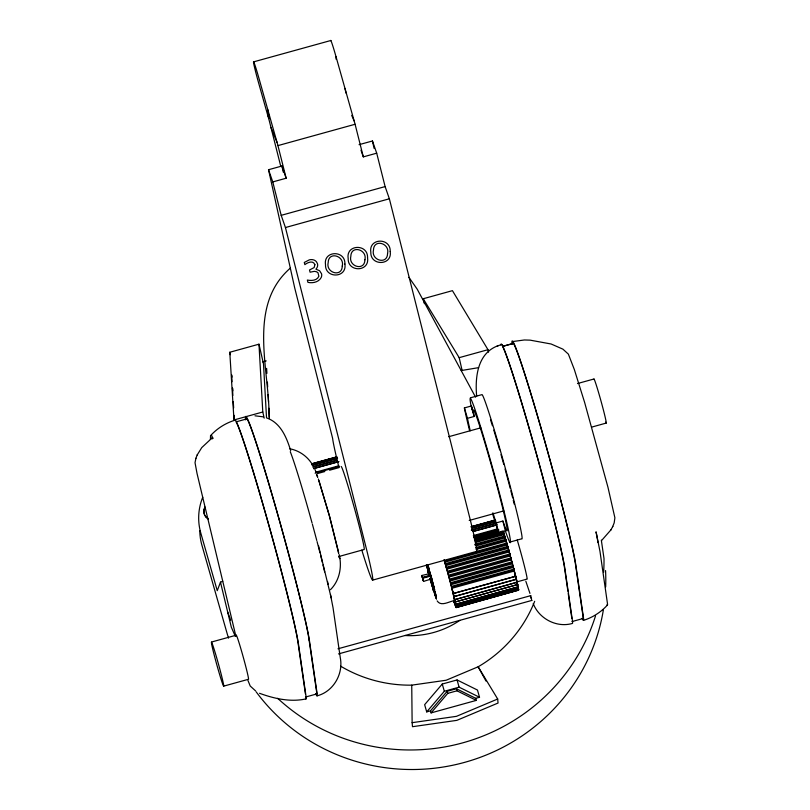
<?xml version="1.0" encoding="UTF-8"?>
<svg xmlns="http://www.w3.org/2000/svg" width="810" height="810" viewBox="0 0 810 810"><rect width="100%" height="100%" fill="white"/><g stroke="black" fill="none" stroke-linecap="round" stroke-linejoin="round"><path stroke-width="1.21" d="M210.428 439.425L210.539 435.669C216.989 428.561 225.312 423.235 234.465 420.36A119.758 4.647 74.5 0 1 264.394 509.328A119.758 4.647 74.5 0 1 298.556 644.719L305.937 695.648A72.282 2.805 74.5 0 1 305.542 698.534M245.42 419.833L245.501 417.312A119.758 4.647 74.5 0 1 275.43 506.27A119.758 4.647 74.5 0 1 309.582 641.672L316.963 692.59A72.282 2.805 74.5 0 1 315.718 693.816M476.655 396.201C474.792 375.405 478.052 350.203 501.987 344.554M511.839 344.361L511.92 341.84A119.758 4.647 74.5 0 1 541.849 430.809A119.758 4.647 74.5 0 1 576.001 566.21L583.382 617.129A72.282 2.805 74.5 0 1 582.137 618.344M451.757 586.318L451.656 587.371L450.633 582.744L513.034 565.481L514.067 570.108L514.168 569.055L451.757 586.318L451.889 588.283L453.347 593.507L515.757 576.244L453.347 593.507M454.704 602.458L454.815 601.84L456.202 607.216L518.592 589.771L456.182 607.034M195.919 458.247L195.028 462.692L197.043 473.506L235.862 636.174M197.174 454.987L201.751 447.606L212.291 437.754M222.74 581.276L220.482 582.157L217.252 590.692L200.779 533A57.267 55.951 -5.2 0 1 202.743 497.239M195.807 458.541L197.286 454.683M612.684 526.652L614.183 522.845L614.891 517.813L607.956 487.235L584.638 402.479L574.331 369.512L568.377 354.142L562.909 349.15L551.114 343.997L530.135 340.149L524.394 339.977L513.014 341.506M601.648 540.452L610.861 529.953M610.73 530.216L612.816 526.399M442.26 684.045L424.642 704.67L426.698 711.889L430.485 710.846L447.181 691.294L456.405 688.743L475.753 698.321L479.53 697.268L477.475 690.049L457.053 679.954L442.26 684.045L444.325 691.264L426.698 711.889M430.485 710.846L431.072 712.901L447.768 693.36L456.992 690.808L476.341 700.377L475.753 698.321M330.409 589.751C339.562 580.719 342.235 566.767 339.137 554.556M290.355 268.1C246.766 306.089 269.831 369.623 269.092 418.578M607.429 605.05C600.979 612.168 592.657 617.503 583.494 620.379M497.684 699.01L456.475 716.334L412.128 722.672L412.492 726.702L456.84 720.363L498.049 703.039L497.684 699.01L478.153 666.782A133.215 130.157 -5.2 0 0 534.671 601.293M317.075 695.841C333.264 691.71 343.44 674.102 340.322 657.953L333.052 607.824L330.45 594.449M496.894 346.285L497.988 345.951M210.539 435.669L211.572 435.345L212.969 438.433A73.609 2.855 74.5 0 0 212.149 438.969M253.682 61.843L330.834 40.5M286.163 178.22L281.91 166.03L268.525 169.725L272.778 181.926L286.163 178.22L277.941 145.608L355.094 124.264L336.049 56.791A20.098 0.78 74.5 0 0 330.652 40.611M359.063 144.676L372.448 140.981L376.701 153.181L385.115 186.583L389.367 198.784L469.152 515.413A74.854 2.906 74.5 0 1 476.483 551.397M360.997 150.225L363.315 156.877L376.701 153.181M272.778 181.926L281.192 215.339L385.115 186.583M281.192 215.339L285.444 227.539L389.367 198.784M258.977 344.179L262.784 411.996L233.979 419.965L229.787 352.259L258.977 344.179L263.503 363.913L266.531 417.909M424.379 303.669L423.245 298.738L452.436 290.658L487.984 349.697L488.551 352.158M262.602 361.898L266.207 360.906M423.245 298.738L459.179 357.666L487.984 349.697M513.52 343.349L502.483 346.397A117.875 4.576 74.5 0 1 546.153 489.888M503.607 346.123L512.436 343.683M247.101 418.81L236.064 421.868A117.875 4.576 74.5 0 1 268.373 523.655A117.875 4.576 74.5 0 1 298.06 643.029L305.421 693.876M470.347 397.832L482.082 394.591A74.884 2.906 74.5 0 1 505.693 469.587A74.884 2.906 74.5 0 1 521.68 538.822L509.946 542.072M469.587 430.647A74.884 2.906 74.5 0 1 464.383 407.916L471.096 406.063A74.884 2.906 74.5 0 1 493.948 472.827A74.884 2.906 74.5 0 1 505.389 530.975L498.676 532.828A74.884 2.906 74.5 0 1 492.652 514.026M577.479 383.555L594.024 378.979M470.245 430.758A62.694 2.43 74.5 0 1 467.481 418.314L474.194 416.462A62.694 2.43 74.5 0 1 493.33 472.362A62.694 2.43 74.5 0 1 502.909 521.043L505.389 530.975M311.617 463.796L336.818 456.83M312.832 463.644L336.828 457.002M312.751 463.826L335.553 457.518M313.966 463.674L317.56 462.682M319.96 462.014L323.565 461.022M325.964 460.353L331.968 458.693M319.879 462.115L323.474 461.123M325.873 460.455L329.478 459.462M331.877 458.794L335.472 457.802M311.971 464.474L337.173 457.508M311.982 464.656L335.988 458.014M312.316 465.163L337.517 458.187M312.336 465.335L337.537 458.359M312.933 466.833L336.94 460.191M312.954 467.005L336.95 460.374M313.551 468.514L338.752 461.538M313.561 468.686L338.762 461.71M316.082 472.088L338.884 465.78M315.11 473.192L339.106 466.55M448.669 436.722L480.867 427.812M317.601 473.536L324.8 471.541M329.599 470.215L339.198 467.552M591.958 427.032L606.133 423.103M338.904 556.51L364.105 549.534A43.092 1.671 74.5 0 0 354.385 508.062A43.092 1.671 74.5 0 0 341.162 466.459M469.223 520.455L503.81 510.887M471.248 526.642L495.254 520M471.268 526.824L494.07 520.506M471.187 527.006L493.989 520.698M472.402 526.854L482.001 524.192M484.309 523.635L493.999 520.87M471.602 527.32L495.599 520.678M471.612 527.502L495.619 520.86M471.957 527.999L494.758 521.691M471.967 528.181L494.768 521.873M492.905 512.801A62.694 2.43 74.5 0 0 496.196 522.896L502.909 521.043M471.369 530.013L496.57 523.037M471.38 530.185L496.591 523.209M473.182 531.36L497.188 524.718M473.202 531.532L494.799 525.558M473.324 535.592L497.32 528.95M473.536 536.372L498.747 529.396M481.828 534.408L485.423 533.415M487.822 532.747L491.427 531.755M473.637 537.374L498.839 530.398M474.154 538.154L498.16 531.512M474.376 538.923L503.182 530.955L503.891 533.881L503.79 532.737L474.994 540.705M480.259 537.627L483.864 536.635M474.468 539.936L503.273 531.967M475.207 541.485L504.012 533.517L503.79 532.737M478.69 540.857L482.294 539.855M499.092 535.207L502.696 534.215M475.308 542.548L504.114 534.58L504.012 533.517M474.792 544.31L504.792 536.007L505.632 539.561M475.014 545.09L505.015 536.787M476.31 545.818L505.106 537.85M475.784 547.58L505.794 539.278L506.007 540.047L476.007 548.35M486.688 545.727L490.293 544.725M476.108 549.463L506.108 541.171L505.794 539.278M372.559 580.142L506.888 543.024L507.971 547.54L507.87 546.396L445.459 563.659L445.561 564.803L446.563 568.367L446.462 567.253L508.872 549.98L510.087 555.083L509.986 553.969L447.576 571.232L447.677 572.346L446.462 567.253M445.561 564.803L444.7 561.067L507.1 543.804M444.801 562.18L507.202 544.917M508.093 547.165L508.194 548.319L445.783 565.582L445.682 564.428L508.093 547.165L507.87 546.396M446.685 568.023L509.095 550.76M422.375 577.327L421.929 575.475L429.432 573.672M446.786 569.167L509.196 551.904M422.567 577.378L430.039 575.313M430.161 575.728L422.688 577.803L423.114 579.322M422.81 578.219L430.282 576.153M513.034 565.481L513.125 566.484L512.102 561.846L449.702 579.11L449.793 580.173L448.963 577.085L448.861 575.951L511.272 558.687L511.049 557.908L448.639 575.171L448.74 576.234L447.91 573.146L447.798 572.012L510.209 554.739L509.986 553.969M447.91 573.146L510.31 555.883L510.209 554.739M422.385 577.55L423.559 581.408L431.021 579.059M211.481 642.036L236.307 635.172M448.963 577.085L511.373 559.821L511.049 557.908M450.633 582.744L450.724 583.747L449.925 579.889L512.325 562.626M450.026 581.023L512.426 563.76M450.856 583.514L513.256 566.251M450.957 584.658L513.368 567.395M451.788 587.149L514.188 569.886L514.168 569.055M451.889 588.283L514.299 571.02L514.188 569.886M516.476 579.14L454.086 596.575L516.496 579.312L514.299 571.02M516.223 582.086L526.956 579.12A28.482 1.104 74.5 0 0 517.236 539.986M454.825 599.653L517.215 582.208L454.825 599.653L452.82 592.13M455.331 601.952L517.722 584.516L455.331 601.952L453.478 594.925M455.827 604.26L518.218 586.825L455.827 604.26L453.985 597.233M518.461 588.374L456.05 605.647L518.461 588.374L517.053 583.433M454.066 601.324L455.777 606.892L518.663 589.498L456.273 606.933L454.42 599.319M456.131 607.581L518.521 590.136L456.131 607.581L454.754 602.164M337.993 648.78L530.955 595.583M338.499 653.913L532.19 600.331M223.6 686.161A22.913 0.891 74.5 0 0 215.521 653.832A22.913 0.891 74.5 0 0 213.506 652.303A22.913 0.891 74.5 0 0 223.6 686.161L248.417 679.296A22.913 0.891 74.5 0 0 242.727 655.229A22.913 0.891 74.5 0 0 236.206 635.688M571.951 621.584L582.977 618.536A70.409 2.734 74.5 0 0 582.876 615.367L575.505 564.489A117.875 4.576 74.5 0 0 541.88 431.214A117.875 4.576 74.5 0 0 512.426 343.653M305.532 697.046L316.558 693.998M444.325 691.264L459.118 687.174L479.53 697.268M431.072 712.901L476.341 700.377M306.038 698.888C290.507 702.381 274.175 698.635 259.534 693.289M461.184 370.565L478.578 367.649M340.706 666.215A133.215 130.157 -5.2 0 0 411.743 685.149L446.168 680.238L478.153 666.782L485.99 681.058M254.947 415.803L263.301 416.846M289.697 448.781C299.022 450.431 307.415 456.334 312.285 464.434M267.3 418.173C280.979 423.286 286.75 437.896 290.719 450.735M255.666 690.981L250.209 686.019L247.971 680.491M408.908 277.334L417.201 289.18L475.561 397.163M437.157 600.899C441.005 606.984 449.307 601.374 454.177 600.645A29.818 1.154 74.5 0 0 443.991 559.669M454.41 602.002L454.693 602.529M429.28 572.943L429.594 573.844M431.153 579.768L430.849 578.877M421.929 575.444L422.709 577.976M316.923 475.166L316.447 474.255L317.702 477.252L316.993 475.308M435.122 592.758L436.438 598.904L435.355 595.299M533.223 603.582C539.025 618.749 556.743 628.064 572.457 623.427A72.282 2.805 74.5 0 0 572.356 620.176L564.975 569.258A119.758 4.647 74.5 0 0 530.813 433.856A119.758 4.647 74.5 0 0 500.884 344.898M351.702 115.384L354.162 120.974M277.01 142.317L270.965 127.464M338.843 556.399L339.795 558.586L338.965 556.288M235.315 636.336L231.336 627.234L220.482 582.157M314.928 469.435L316.113 472.321M529.953 593.396L525.822 581.236M227.661 611.975L230.728 620.227M267.644 114.959L269.224 118.635L267.826 109.775M530.459 595.957L531.562 599.218L530.408 595.755M318.381 479.024L329.63 516.628L338.661 553.341L338.246 550.972M318.907 480.613L329.184 515.028L338.033 550.03M429.502 573.47L429.756 574.341M430.758 578.674L430.94 579.251M423.073 579.818L423.316 580.476L423.225 579.94M504.114 534.58L504.893 537.151L504.792 536.007M429.685 574.047L430.343 576.356M471.096 406.063L474.194 416.462M464.383 407.916L467.481 418.314M506.108 541.171L506.989 544.168L506.888 543.024M429.908 574.776L428.561 568.904L429.928 574.371M423.022 579.818L422.182 576.376L422.496 577.813M517.236 582.39L515.221 574.867L515.778 577.165M517.732 584.688L515.889 577.662M518.238 586.997L516.385 579.97M517.205 584.405L518.683 589.67M518.025 587.797L518.603 589.953M517.954 588.161L518.542 590.308M444.7 561.067L444.477 560.287L444.579 561.431M445.459 563.659L445.682 564.428M447.576 571.232L447.798 572.012M448.639 575.171L448.861 575.951M449.702 579.11L449.925 579.889M454.086 596.575L452.071 589.052M453.985 601.172L455.412 606.042M453.661 600.504L454.795 604.371M453.549 600.463L454.187 602.691M427.558 565.218L428.196 567.456L428.105 566.443M427.579 565.491L428.308 568.731M436.438 598.904L435.243 594.034M426.414 564.671L427.164 568.174L426.354 565.34M428.804 574.087L427.528 569.622L428.611 573.885M429.857 578.36L430.495 580.588L430.414 579.737M457.053 679.954L459.118 687.174M456.405 688.743L456.992 690.808M447.181 691.294L447.768 693.36M277.941 145.608L258.896 78.135A20.098 0.78 74.5 0 0 253.5 61.955A20.098 0.78 74.5 0 0 258.937 84.068L269.254 120.66L280.756 166.303M508.194 548.319L508.974 551.104L508.872 549.98M510.31 555.883L511.14 558.971M511.373 559.821L512.203 562.909L512.102 561.846M430.636 577.388L430.282 575.819M318.512 545.717L331.239 598.013M430.586 577.257L430.849 578.198M430.475 576.973L430.697 577.874M423.002 579.039L423.296 580.031M355.094 124.264L363.315 156.877M285.444 227.539L365.229 544.168A74.854 2.906 74.5 0 1 361.807 550.071M496.196 522.896L498.676 532.828M514.482 571.789L515.038 574.098M430.768 577.965L431.011 578.887M423.124 579.525L423.569 581.388M459.179 357.666L462.014 369.998M262.784 411.996L264.192 418.162M229.787 352.259L230.354 354.719M372.448 140.981L374.088 148.362M281.91 166.03L283.267 172.135M268.525 169.725L294.678 287.803L332.606 438.281A74.854 2.906 74.5 0 0 338.813 466.935M327.524 581.428L328.171 584.344M344.979 88.432L346.002 93.109M430.91 578.563L431.77 582.562M429.432 573.865L428.672 570.169M436.114 596.049L435.01 591.482L436.317 597.638M516.82 582.056L517.003 583.159M454.643 600.696L454.805 601.668M601.334 540.169L604.007 558.556A193.094 188.669 -5.2 0 1 603.632 572.437M567.891 591.108L564.469 567.537A117.875 4.576 74.5 0 0 546.477 491.103M568.245 593.598L571.84 618.405M309.086 639.951L316.457 690.819A70.409 2.734 74.5 0 1 316.082 693.664M434.767 591.31L433.401 585.832L434.879 592.586M434.99 593.851L433.512 587.108M435.112 595.127L433.623 588.384M433.745 589.66L435.193 596.038L433.856 590.935M432.915 583.119L431.568 577.813L433.036 584.385L431.669 578.917M433.147 585.66L431.781 580.193L433.269 586.936M433.38 588.212L431.902 581.469M433.502 589.488L432.013 582.734M432.135 584.01L433.613 590.753L432.246 585.286M431.305 577.469L429.948 572.073L431.426 578.745L430.059 573.267M431.538 580.021L430.171 574.543L431.649 581.286M431.882 583.838L430.515 578.37L432.003 585.114L430.636 579.636M429.695 571.819L428.338 566.433L429.806 573.095L428.439 567.628M430.292 578.462L430.393 579.464M428.794 571.445L428.885 572.457M428.905 572.721L428.996 573.733M428.004 565.34L428.085 566.18M428.429 569.997L427.062 564.529L428.541 571.273M428.662 572.548L427.174 565.805M427.295 567.071L428.774 573.824L427.407 568.347M426.84 564.621L426.931 565.633M426.961 565.896L427.052 566.899M231.751 374.959L231.954 377.156M232.683 388.375L232.845 390.865M231.66 375.526L232.045 381.743M232.419 387.97L232.885 395.432M233.27 401.649L233.655 407.865M234.12 415.338L234.424 420.309M266.632 368.378L266.905 373.359M267.401 382.087L267.675 387.069M268.1 394.541L268.515 402.023M268.869 408.25L269.355 416.968M411.743 685.149L412.128 722.672M336.049 56.791L336.059 59.16M605.556 570.564A193.094 188.669 -5.2 0 1 605.667 586.926M603.399 609.707A193.094 188.669 -5.2 0 1 457.437 764.205A193.094 188.669 -5.2 0 1 256.193 691.892M228.552 638.138A193.094 188.669 -5.2 0 1 226.77 632.266L201.882 545.11A57.267 55.951 -5.2 0 1 199.776 530.722M208.291 518.997A8.778 8.576 -5.2 0 1 204.96 507.323M208.271 518.764A8.778 8.576 -5.2 0 1 204.93 507.09M595.563 615.762A193.094 188.669 -5.2 0 1 277.638 698.291M459.857 620.369A86.67 84.685 -5.2 0 1 405.091 635.526M246.007 419.124A117.875 4.576 74.5 0 1 275.471 506.675A117.875 4.576 74.5 0 1 309.086 639.981M606.994 604.736A63.889 2.481 74.5 0 0 607.551 604.189L599.987 551.428L596.018 531.816A73.609 2.855 74.5 0 1 597.851 542.508M593.933 379.505A22.913 0.891 74.5 0 1 601.243 401.922A22.913 0.891 74.5 0 1 605.627 422.121M490.485 419.712A62.694 2.43 74.5 0 1 492.419 425.716M493.786 430.11A62.694 2.43 74.5 0 1 499.659 449.884M501.005 454.582A62.694 2.43 74.5 0 1 503.729 464.262M505.075 469.111A62.694 2.43 74.5 0 1 510.229 488.379M510.857 490.83A62.694 2.43 74.5 0 1 512.659 497.867M513.256 500.296A62.694 2.43 74.5 0 1 514.208 504.134M290.274 451.747A74.439 2.886 74.5 0 1 312.093 523.118M312.407 524.283A74.439 2.886 74.5 0 1 316.761 540.462M317.054 541.576A74.439 2.886 74.5 0 1 319.96 552.764M320.558 555.144A74.439 2.886 74.5 0 1 322.39 562.454M322.998 564.955A74.439 2.886 74.5 0 1 324.658 571.911M502.899 531.451A28.482 1.104 74.5 0 1 503.992 534.762M504.397 536.038A28.482 1.104 74.5 0 1 512.042 562.818M512.335 563.942A28.482 1.104 74.5 0 1 513.712 569.319M514.006 570.513A28.482 1.104 74.5 0 1 515.94 578.958M344.898 264.05C347.186 278.326 324.881 278.761 325.509 264.657C323.19 250.371 345.566 249.885 344.898 264.05M367.548 257.782C369.836 272.059 347.531 272.494 348.168 258.39C345.84 244.104 368.226 243.618 367.548 257.782M390.207 251.515C392.485 265.791 370.19 266.227 370.818 252.123C368.499 237.836 390.876 237.35 390.207 251.515M314.887 264.688L314.138 267.563L309.511 269.993L310.068 272.2L314.351 271.35L316.416 271.714L317.976 272.737L318.877 276.21C317.135 280.655 311.354 280.918 307.344 280.047L307.921 282.356C312.63 283.439 318.624 282.204 321.114 277.668A6.996 6.004 -19.2 0 0 321.55 273.77L319.575 270.702L315.92 269.214L316.882 267.887A6.551 5.629 -19.2 0 0 317.51 263.817L316.406 261.681A6.966 5.984 -19.2 0 0 309.298 259.868L304.297 262.44L304.854 264.657C307.577 262.41 313.267 260.04 314.887 264.688M471.471 406.215L473.313 412.918L471.471 406.215M342.266 266.044C342.124 277.688 325.59 272.98 328.182 262.592C328.384 250.999 344.787 255.697 342.266 266.044M364.915 259.777C364.773 271.421 348.239 266.713 350.831 256.325C351.044 244.731 367.436 249.429 364.915 259.777M387.565 253.51C387.423 265.154 370.889 260.445 373.481 250.057C373.693 238.464 390.096 243.172 387.565 253.51M433.674 591.381L432.358 586.562L433.674 591.381M434.16 587.635L433.279 584.567L434.646 590.034L434.16 587.635M432.024 585.377L430.748 580.912L432.105 586.237L432.024 585.377"/></g></svg>
